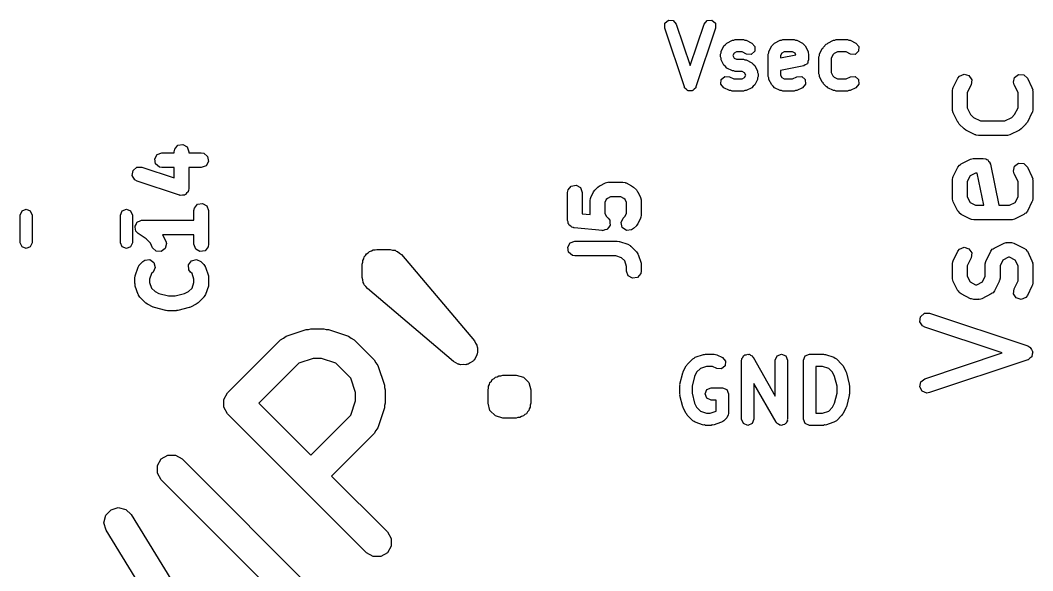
# Model space of a CAD drawing. Extents: x 83.3 to 116.7, y -117 to -83.4.
# Drawn here: x 106.43 to 116.73, y -103.48 to -97.88 of the extents above; entities that cross this region are included whole.
import ezdxf

# ---------------------------------------------------------------- set-up
doc = ezdxf.new("R2010")
doc.units = 0
doc.layers.add('BLACK', color=7, linetype='CONTINUOUS')

msp = doc.modelspace()

# ---------------------------------------------------------------- linework, layer by layer
at = {"layer": 'BLACK', "linetype": 'CONTINUOUS'}
for p, q in [((112.984, -97.9562), (112.987, -97.9085)), ((112.987, -97.9085), (113.023, -97.8771)), ((113.023, -97.8771), (113.071, -97.8805)), ((113.071, -97.8805), (113.102, -97.9167)), ((113.102, -97.9167), (113.243, -98.3388)), ((113.243, -98.3388), (113.384, -97.9167)), ((113.384, -97.9167), (113.415, -97.8805)), ((113.415, -97.8805), (113.463, -97.8771)), ((113.463, -97.8771), (113.499, -97.9085)), ((113.499, -97.9085), (113.502, -97.9562)), ((113.184, -98.5562), (112.984, -97.9562)), ((113.502, -97.9562), (113.302, -98.5562)), ((113.587, -98.137), (113.602, -98.1241)), ((113.602, -98.1241), (113.615, -98.1091)), ((113.615, -98.1091), (113.672, -98.0805)), ((113.672, -98.0805), (113.687, -98.0795)), ((113.687, -98.0795), (113.7, -98.0739)), ((113.7, -98.0739), (113.786, -98.0739)), ((113.786, -98.0739), (113.799, -98.0795)), ((113.799, -98.0795), (113.814, -98.0805)), ((113.814, -98.0805), (113.871, -98.1091)), ((113.871, -98.1091), (113.902, -98.1452)), ((114.073, -98.137), (114.088, -98.1241)), ((114.088, -98.1241), (114.101, -98.1091)), ((114.101, -98.1091), (114.158, -98.0805)), ((114.158, -98.0805), (114.172, -98.0795)), ((114.172, -98.0795), (114.186, -98.0739)), ((114.186, -98.0739), (114.3, -98.0739)), ((114.3, -98.0739), (114.313, -98.0795)), ((114.313, -98.0795), (114.328, -98.0805)), ((114.328, -98.0805), (114.385, -98.1091)), ((114.385, -98.1091), (114.398, -98.1241)), ((114.398, -98.1241), (114.413, -98.137)), ((114.599, -98.1494), (114.627, -98.1208)), ((114.627, -98.1208), (114.637, -98.1169)), ((114.637, -98.1169), (114.643, -98.1091)), ((114.643, -98.1091), (114.701, -98.0805)), ((114.701, -98.0805), (114.715, -98.0795)), ((114.715, -98.0795), (114.729, -98.0739)), ((114.729, -98.0739), (114.843, -98.0739)), ((114.843, -98.0739), (114.856, -98.0795)), ((114.856, -98.0795), (114.871, -98.0805)), ((114.871, -98.0805), (114.928, -98.1091)), ((114.928, -98.1091), (114.959, -98.1452)), ((113.552, -98.2221), (113.557, -98.2087)), ((113.552, -98.2507), (113.552, -98.2221)), ((113.557, -98.2087), (113.558, -98.1942)), ((113.558, -98.1942), (113.587, -98.137)), ((113.689, -98.2116), (113.677, -98.2364)), ((113.715, -98.1989), (113.689, -98.2116)), ((113.771, -98.1989), (113.715, -98.1989)), ((113.815, -98.2209), (113.771, -98.1989)), ((113.863, -98.2243), (113.815, -98.2209)), ((113.899, -98.193), (113.863, -98.2243)), ((113.902, -98.1452), (113.899, -98.193)), ((114.037, -98.2221), (114.043, -98.2087)), ((114.037, -98.4507), (114.037, -98.2221)), ((114.043, -98.2087), (114.044, -98.1942)), ((114.044, -98.1942), (114.073, -98.137)), ((114.175, -98.2116), (114.162, -98.2369)), ((114.162, -98.2602), (114.319, -98.2289)), ((114.2, -98.1989), (114.175, -98.2116)), ((114.285, -98.1989), (114.2, -98.1989)), ((114.311, -98.2116), (114.285, -98.1989)), ((114.319, -98.2289), (114.311, -98.2116)), ((114.413, -98.137), (114.442, -98.1942)), ((114.442, -98.1942), (114.443, -98.2087)), ((114.443, -98.2087), (114.448, -98.2221)), ((114.448, -98.2221), (114.448, -98.2793)), ((114.557, -98.2373), (114.558, -98.2228)), ((114.558, -98.2228), (114.587, -98.1656)), ((114.587, -98.1656), (114.595, -98.1589)), ((114.595, -98.1589), (114.599, -98.1494)), ((114.694, -98.2306), (114.677, -98.2655)), ((114.708, -98.2164), (114.694, -98.2306)), ((114.743, -98.1989), (114.708, -98.2164)), ((114.828, -98.1989), (114.743, -98.1989)), ((114.872, -98.2209), (114.828, -98.1989)), ((114.92, -98.2243), (114.872, -98.2209)), ((114.956, -98.193), (114.92, -98.2243)), ((114.959, -98.1452), (114.956, -98.193)), ((113.557, -98.2642), (113.552, -98.2507)), ((113.558, -98.2787), (113.557, -98.2642)), ((113.587, -98.3358), (113.558, -98.2787)), ((113.602, -98.3488), (113.587, -98.3358)), ((113.677, -98.2364), (113.689, -98.2613)), ((113.689, -98.2613), (113.715, -98.2739)), ((113.715, -98.2739), (113.786, -98.2739)), ((113.786, -98.2739), (113.799, -98.2795)), ((113.799, -98.2795), (113.814, -98.2805)), ((113.814, -98.2805), (113.871, -98.3091)), ((113.871, -98.3091), (113.884, -98.3241)), ((113.884, -98.3241), (113.899, -98.337)), ((114.162, -98.2369), (114.162, -98.2602)), ((114.413, -98.3304), (114.398, -98.3406)), ((114.43, -98.3235), (114.413, -98.3304)), ((114.432, -98.3175), (114.43, -98.3235)), ((114.438, -98.314), (114.432, -98.3175)), ((114.441, -98.2961), (114.438, -98.314)), ((114.448, -98.2793), (114.441, -98.2961)), ((114.552, -98.2507), (114.557, -98.2373)), ((114.552, -98.4221), (114.552, -98.2507)), ((114.677, -98.2655), (114.677, -98.4074)), ((113.615, -98.3638), (113.602, -98.3488)), ((113.672, -98.3923), (113.615, -98.3638)), ((113.687, -98.3934), (113.672, -98.3923)), ((113.7, -98.3989), (113.687, -98.3934)), ((113.771, -98.3989), (113.7, -98.3989)), ((113.796, -98.4116), (113.771, -98.3989)), ((113.809, -98.4364), (113.796, -98.4116)), ((113.796, -98.4613), (113.809, -98.4364)), ((113.899, -98.337), (113.927, -98.3942)), ((113.927, -98.3942), (113.928, -98.4087)), ((113.928, -98.4087), (113.934, -98.4221)), ((113.934, -98.4221), (113.934, -98.4507)), ((114.398, -98.3406), (114.162, -98.3877)), ((114.162, -98.3877), (114.162, -98.436)), ((114.162, -98.436), (114.175, -98.4613)), ((114.557, -98.4356), (114.552, -98.4221)), ((114.558, -98.4501), (114.557, -98.4356)), ((114.677, -98.4074), (114.694, -98.4423)), ((115.982, -98.4455), (116.029, -98.4251)), ((116.029, -98.4251), (116.078, -98.4398)), ((116.542, -98.4587), (116.583, -98.4281)), ((116.583, -98.4281), (116.635, -98.4312)), ((116.635, -98.4312), (116.672, -98.4665)), ((113.555, -98.5276), (113.558, -98.4799)), ((113.586, -98.5638), (113.555, -98.5276)), ((113.558, -98.4799), (113.595, -98.4486)), ((113.595, -98.4486), (113.642, -98.452)), ((113.642, -98.452), (113.686, -98.4739)), ((113.686, -98.4739), (113.771, -98.4739)), ((113.771, -98.4739), (113.796, -98.4613)), ((113.899, -98.5358), (113.884, -98.5488)), ((113.927, -98.4787), (113.899, -98.5358)), ((113.928, -98.4642), (113.927, -98.4787)), ((113.934, -98.4507), (113.928, -98.4642)), ((114.043, -98.4642), (114.037, -98.4507)), ((114.044, -98.4787), (114.043, -98.4642)), ((114.073, -98.5358), (114.044, -98.4787)), ((114.088, -98.5488), (114.073, -98.5358)), ((114.175, -98.4613), (114.2, -98.4739)), ((114.2, -98.4739), (114.285, -98.4739)), ((114.285, -98.4739), (114.329, -98.452)), ((114.329, -98.452), (114.377, -98.4486)), ((114.377, -98.4486), (114.413, -98.4799)), ((114.416, -98.5276), (114.385, -98.5638)), ((114.413, -98.4799), (114.416, -98.5276)), ((114.587, -98.5072), (114.558, -98.4501)), ((114.595, -98.514), (114.587, -98.5072)), ((114.599, -98.5235), (114.595, -98.514)), ((114.627, -98.552), (114.599, -98.5235)), ((114.694, -98.4423), (114.708, -98.4565)), ((114.708, -98.4565), (114.743, -98.4739)), ((114.743, -98.4739), (114.828, -98.4739)), ((114.828, -98.4739), (114.872, -98.452)), ((114.872, -98.452), (114.92, -98.4486)), ((114.92, -98.4486), (114.956, -98.4799)), ((114.959, -98.5276), (114.928, -98.5638)), ((114.956, -98.4799), (114.959, -98.5276)), ((115.919, -98.5617), (115.966, -98.4665)), ((115.966, -98.4665), (115.982, -98.4455)), ((116.1, -98.5335), (116.061, -98.6129)), ((116.078, -98.4398), (116.106, -98.4826)), ((116.106, -98.4826), (116.1, -98.5335)), ((116.53, -98.5086), (116.542, -98.4587)), ((116.538, -98.5335), (116.53, -98.5086)), ((116.577, -98.6129), (116.538, -98.5335)), ((116.672, -98.4665), (116.719, -98.5617)), ((113.187, -98.5597), (113.184, -98.5562)), ((113.187, -98.5644), (113.187, -98.5597)), ((113.202, -98.5774), (113.187, -98.5644)), ((113.215, -98.5923), (113.202, -98.5774)), ((113.22, -98.5927), (113.215, -98.5923)), ((113.223, -98.5957), (113.22, -98.5927)), ((113.243, -98.5943), (113.223, -98.5957)), ((113.263, -98.5957), (113.243, -98.5943)), ((113.266, -98.5927), (113.263, -98.5957)), ((113.271, -98.5923), (113.266, -98.5927)), ((113.284, -98.5774), (113.271, -98.5923)), ((113.299, -98.5644), (113.284, -98.5774)), ((113.302, -98.5562), (113.299, -98.5597)), ((113.299, -98.5597), (113.299, -98.5644)), ((113.643, -98.5923), (113.586, -98.5638)), ((113.658, -98.5934), (113.643, -98.5923)), ((113.671, -98.5989), (113.658, -98.5934)), ((113.786, -98.5989), (113.671, -98.5989)), ((113.799, -98.5934), (113.786, -98.5989)), ((113.814, -98.5923), (113.799, -98.5934)), ((113.871, -98.5638), (113.814, -98.5923)), ((113.884, -98.5488), (113.871, -98.5638)), ((114.101, -98.5638), (114.088, -98.5488)), ((114.158, -98.5923), (114.101, -98.5638)), ((114.172, -98.5934), (114.158, -98.5923)), ((114.186, -98.5989), (114.172, -98.5934)), ((114.3, -98.5989), (114.186, -98.5989)), ((114.313, -98.5934), (114.3, -98.5989)), ((114.328, -98.5923), (114.313, -98.5934)), ((114.385, -98.5638), (114.328, -98.5923)), ((114.637, -98.556), (114.627, -98.552)), ((114.643, -98.5638), (114.637, -98.556)), ((114.701, -98.5923), (114.643, -98.5638)), ((114.715, -98.5934), (114.701, -98.5923)), ((114.729, -98.5989), (114.715, -98.5934)), ((114.843, -98.5989), (114.729, -98.5989)), ((114.856, -98.5934), (114.843, -98.5989)), ((114.871, -98.5923), (114.856, -98.5934)), ((114.928, -98.5638), (114.871, -98.5923)), ((115.911, -98.5952), (115.915, -98.5696)), ((115.911, -98.7857), (115.911, -98.5952)), ((115.915, -98.5696), (115.918, -98.5662)), ((115.918, -98.5662), (115.919, -98.5617)), ((116.061, -98.6129), (116.061, -98.768)), ((116.577, -98.768), (116.577, -98.6129)), ((116.719, -98.5617), (116.727, -98.5867)), ((116.727, -98.5867), (116.726, -98.591)), ((116.726, -98.591), (116.727, -98.5952)), ((116.727, -98.5952), (116.727, -98.7857)), ((115.912, -98.7899), (115.911, -98.7857)), ((115.911, -98.7943), (115.912, -98.7899)), ((115.919, -98.8193), (115.911, -98.7943)), ((115.966, -98.9145), (115.919, -98.8193)), ((116.061, -98.768), (116.095, -98.8365)), ((116.095, -98.8365), (116.125, -98.8669)), ((116.513, -98.8669), (116.543, -98.8365)), ((116.543, -98.8365), (116.577, -98.768)), ((116.719, -98.8193), (116.672, -98.9145)), ((116.72, -98.8148), (116.719, -98.8193)), ((116.723, -98.8114), (116.72, -98.8148)), ((116.727, -98.7857), (116.723, -98.8114)), ((115.967, -98.9156), (115.966, -98.9145)), ((115.98, -98.934), (115.967, -98.9156)), ((116.028, -98.9816), (115.98, -98.934)), ((116.125, -98.8669), (116.194, -98.9012)), ((116.194, -98.9012), (116.444, -98.9012)), ((116.444, -98.9012), (116.513, -98.8669)), ((116.658, -98.934), (116.61, -98.9816)), ((116.672, -98.9145), (116.658, -98.9325)), ((116.658, -98.9325), (116.658, -98.934)), ((116.029, -98.9823), (116.028, -98.9816)), ((116.047, -98.9957), (116.029, -98.9823)), ((116.143, -99.0433), (116.047, -98.9957)), ((116.147, -99.0438), (116.143, -99.0433)), ((116.151, -99.0467), (116.147, -99.0438)), ((116.176, -99.0512), (116.151, -99.0467)), ((116.462, -99.0512), (116.176, -99.0512)), ((116.466, -99.0497), (116.462, -99.0512)), ((116.47, -99.0507), (116.466, -99.0497)), ((116.495, -99.0433), (116.47, -99.0507)), ((116.591, -98.9957), (116.495, -99.0433)), ((116.592, -98.9945), (116.591, -98.9957)), ((116.61, -98.9816), (116.592, -98.9945)), ((108.001, -99.1886), (108.034, -99.1493)), ((108.034, -99.1493), (108.084, -99.1404)), ((108.084, -99.1404), (108.129, -99.1661)), ((107.798, -99.287), (107.823, -99.2425)), ((107.823, -99.2425), (107.871, -99.225)), ((107.871, -99.225), (107.996, -99.225)), ((107.996, -99.2143), (108.001, -99.1886)), ((107.996, -99.225), (107.996, -99.2143)), ((108.129, -99.1661), (108.146, -99.2143)), ((108.146, -99.2143), (108.146, -99.225)), ((108.146, -99.225), (108.271, -99.225)), ((108.271, -99.225), (108.297, -99.2295)), ((108.297, -99.2295), (108.336, -99.2625)), ((108.336, -99.2625), (108.345, -99.313)), ((107.806, -99.3375), (107.798, -99.287)), ((107.846, -99.3705), (107.806, -99.3375)), ((108.32, -99.3575), (108.271, -99.375)), ((108.345, -99.313), (108.32, -99.3575)), ((115.966, -99.3712), (115.982, -99.3503)), ((115.982, -99.3503), (115.992, -99.3458)), ((115.992, -99.3458), (116, -99.3377)), ((116, -99.3377), (116.095, -99.2901)), ((116.095, -99.2901), (116.12, -99.2826)), ((116.12, -99.2826), (116.124, -99.2837)), ((116.124, -99.2837), (116.129, -99.2821)), ((116.129, -99.2821), (116.224, -99.2821)), ((116.224, -99.2821), (116.249, -99.2867)), ((116.249, -99.2867), (116.259, -99.2946)), ((116.259, -99.2946), (116.271, -99.2986)), ((116.271, -99.2986), (116.278, -99.3106)), ((116.278, -99.3106), (116.289, -99.3196)), ((116.289, -99.3196), (116.291, -99.3318)), ((116.291, -99.3318), (116.297, -99.3424)), ((116.297, -99.3424), (116.381, -99.7583)), ((116.53, -99.4133), (116.542, -99.3634)), ((116.542, -99.3634), (116.583, -99.3329)), ((116.583, -99.3329), (116.635, -99.3359)), ((116.635, -99.3359), (116.672, -99.3712)), ((107.569, -99.4579), (107.577, -99.4071)), ((107.596, -99.5016), (107.569, -99.4579)), ((107.577, -99.4071), (107.615, -99.3731)), ((107.615, -99.3731), (107.667, -99.3717)), ((107.667, -99.3717), (107.996, -99.4817)), ((107.871, -99.375), (107.846, -99.3705)), ((107.996, -99.375), (107.871, -99.375)), ((107.996, -99.4817), (107.996, -99.375)), ((108.271, -99.375), (108.146, -99.375)), ((108.146, -99.375), (108.146, -99.5857)), ((115.918, -99.4709), (115.919, -99.4665)), ((115.919, -99.4665), (115.966, -99.3712)), ((116.089, -99.4607), (116.061, -99.5177)), ((116.146, -99.4321), (116.089, -99.4607)), ((116.162, -99.4321), (116.146, -99.4321)), ((116.228, -99.7583), (116.162, -99.4321)), ((116.538, -99.4383), (116.53, -99.4133)), ((116.577, -99.5177), (116.538, -99.4383)), ((116.672, -99.3712), (116.719, -99.4665)), ((116.719, -99.4665), (116.727, -99.4914)), ((107.619, -99.514), (107.596, -99.5016)), ((108.048, -99.6569), (107.619, -99.514)), ((112.001, -99.6029), (112.034, -99.5636)), ((112.034, -99.5636), (112.084, -99.5547)), ((112.084, -99.5547), (112.129, -99.5804)), ((112.304, -99.5755), (112.322, -99.5627)), ((112.322, -99.5627), (112.324, -99.5615)), ((112.324, -99.5615), (112.381, -99.5329)), ((112.381, -99.5329), (112.406, -99.5255)), ((112.406, -99.5255), (112.41, -99.5265)), ((112.41, -99.5265), (112.414, -99.525)), ((112.414, -99.525), (112.557, -99.525)), ((112.557, -99.525), (112.583, -99.5295)), ((112.583, -99.5295), (112.586, -99.5324)), ((112.586, -99.5324), (112.591, -99.5329)), ((112.591, -99.5329), (112.648, -99.5615)), ((112.648, -99.5615), (112.666, -99.5748)), ((115.911, -99.5), (115.915, -99.4743)), ((115.911, -99.6905), (115.911, -99.5)), ((115.915, -99.4743), (115.918, -99.4709)), ((116.061, -99.5177), (116.061, -99.6728)), ((116.577, -99.6728), (116.577, -99.5177)), ((116.727, -99.4914), (116.726, -99.4958)), ((116.726, -99.4958), (116.727, -99.5)), ((116.727, -99.5), (116.727, -99.6905)), ((108.053, -99.6567), (108.048, -99.6569)), ((108.058, -99.6596), (108.053, -99.6567)), ((108.079, -99.656), (108.058, -99.6596)), ((108.099, -99.6555), (108.079, -99.656)), ((108.103, -99.6517), (108.099, -99.6555)), ((108.109, -99.6507), (108.103, -99.6517)), ((108.122, -99.635), (108.109, -99.6507)), ((108.137, -99.6214), (108.122, -99.635)), ((108.138, -99.6158), (108.137, -99.6214)), ((108.142, -99.6114), (108.138, -99.6158)), ((108.146, -99.5857), (108.142, -99.6114)), ((111.996, -99.6286), (112.001, -99.6029)), ((111.996, -99.9143), (111.996, -99.6286)), ((112.129, -99.5804), (112.146, -99.6286)), ((112.146, -99.6286), (112.146, -99.8464)), ((112.233, -99.6807), (112.261, -99.6236)), ((112.261, -99.6236), (112.275, -99.6056)), ((112.275, -99.6056), (112.276, -99.6041)), ((112.276, -99.6041), (112.304, -99.5755)), ((112.666, -99.5748), (112.667, -99.5755)), ((112.667, -99.5755), (112.696, -99.6041)), ((112.696, -99.6041), (112.709, -99.6225)), ((112.709, -99.6225), (112.71, -99.6236)), ((112.71, -99.6236), (112.739, -99.6807)), ((116.061, -99.6728), (116.089, -99.7298)), ((116.549, -99.7298), (116.577, -99.6728)), ((108.201, -99.7886), (108.234, -99.7493)), ((108.234, -99.7493), (108.284, -99.7404)), ((108.284, -99.7404), (108.329, -99.7661)), ((108.329, -99.7661), (108.346, -99.8143)), ((112.225, -99.7143), (112.23, -99.6886)), ((112.225, -99.8543), (112.225, -99.7143)), ((112.23, -99.6886), (112.232, -99.6852)), ((112.232, -99.6852), (112.233, -99.6807)), ((112.39, -99.7016), (112.375, -99.732)), ((112.375, -99.732), (112.375, -99.8394)), ((112.402, -99.6902), (112.39, -99.7016)), ((112.432, -99.675), (112.402, -99.6902)), ((112.539, -99.675), (112.432, -99.675)), ((112.57, -99.6902), (112.539, -99.675)), ((112.581, -99.7016), (112.57, -99.6902)), ((112.596, -99.732), (112.581, -99.7016)), ((112.596, -99.8394), (112.596, -99.732)), ((112.739, -99.6807), (112.746, -99.7057)), ((112.746, -99.7057), (112.745, -99.7101)), ((112.745, -99.7101), (112.746, -99.7143)), ((112.746, -99.7143), (112.746, -99.8571)), ((115.912, -99.6947), (115.911, -99.6905)), ((115.911, -99.699), (115.912, -99.6947)), ((115.919, -99.724), (115.911, -99.699)), ((115.966, -99.8193), (115.919, -99.724)), ((116.089, -99.7298), (116.146, -99.7583)), ((116.146, -99.7583), (116.228, -99.7583)), ((116.381, -99.7583), (116.492, -99.7583)), ((116.492, -99.7583), (116.549, -99.7298)), ((116.719, -99.724), (116.672, -99.8193)), ((116.72, -99.7196), (116.719, -99.724)), ((116.723, -99.7161), (116.72, -99.7196)), ((116.727, -99.6905), (116.723, -99.7161)), ((106.43, -99.8594), (106.448, -99.817)), ((106.43, -100.141), (106.43, -99.8594)), ((106.448, -99.817), (106.49, -99.7994)), ((106.49, -99.7994), (106.532, -99.817)), ((106.532, -99.817), (106.55, -99.8594)), ((106.55, -99.8594), (106.55, -100.141)), ((107.45, -99.8594), (107.468, -99.817)), ((107.45, -100.141), (107.45, -99.8594)), ((107.468, -99.817), (107.51, -99.7994)), ((107.51, -99.7994), (107.552, -99.817)), ((107.552, -99.817), (107.57, -99.8594)), ((107.57, -99.8594), (107.57, -100.141)), ((108.196, -99.8143), (108.201, -99.7886)), ((108.196, -99.9107), (108.196, -99.8143)), ((108.346, -99.8143), (108.346, -100.157)), ((112.146, -99.8464), (112.225, -99.8543)), ((112.375, -99.8394), (112.39, -99.8699)), ((112.39, -99.8699), (112.41, -99.8898)), ((112.561, -99.8898), (112.581, -99.8699)), ((112.581, -99.8699), (112.596, -99.8394)), ((112.746, -99.8571), (112.742, -99.8828)), ((115.974, -99.827), (115.966, -99.8193)), ((115.979, -99.8373), (115.974, -99.827)), ((116, -99.8528), (115.979, -99.8373)), ((116.095, -99.9004), (116, -99.8528)), ((116.638, -99.8528), (116.543, -99.9004)), ((116.646, -99.8446), (116.638, -99.8528)), ((116.656, -99.8402), (116.646, -99.8446)), ((116.672, -99.8193), (116.656, -99.8402)), ((107.597, -99.9809), (107.598, -99.9769)), ((107.603, -100.002), (107.597, -99.9809)), ((107.598, -99.9727), (107.608, -99.9538)), ((107.598, -99.9769), (107.598, -99.9727)), ((107.608, -99.9538), (107.617, -99.9339)), ((107.617, -99.9339), (107.621, -99.932)), ((107.621, -99.932), (107.623, -99.9283)), ((107.623, -99.9283), (107.644, -99.9208)), ((107.644, -99.9208), (107.663, -99.9112)), ((107.663, -99.9112), (107.667, -99.9122)), ((107.667, -99.9122), (107.671, -99.9107)), ((107.671, -99.9107), (108.196, -99.9107)), ((112.002, -99.9293), (111.996, -99.9143)), ((112.003, -99.9451), (112.002, -99.9293)), ((112.01, -99.9526), (112.003, -99.9451)), ((112.014, -99.9625), (112.01, -99.9526)), ((112.028, -99.9705), (112.014, -99.9625)), ((112.039, -99.9819), (112.028, -99.9705)), ((112.056, -99.9866), (112.039, -99.9819)), ((112.415, -99.9836), (112.4, -100.004)), ((112.41, -99.8898), (112.425, -99.9112)), ((112.429, -99.9632), (112.415, -99.9836)), ((112.425, -99.9112), (112.425, -99.9117)), ((112.425, -99.9117), (112.426, -99.912)), ((112.426, -99.912), (112.427, -99.9371)), ((112.427, -99.9371), (112.43, -99.9623)), ((112.43, -99.9623), (112.429, -99.9627)), ((112.429, -99.9627), (112.429, -99.9632)), ((112.54, -99.9363), (112.561, -99.8898)), ((112.553, -99.9859), (112.54, -99.9363)), ((112.696, -99.9673), (112.667, -99.9959)), ((112.697, -99.9658), (112.696, -99.9673)), ((112.71, -99.9478), (112.697, -99.9658)), ((112.739, -99.8907), (112.71, -99.9478)), ((112.742, -99.8828), (112.739, -99.8862)), ((112.739, -99.8862), (112.739, -99.8907)), ((116.099, -99.9009), (116.095, -99.9004)), ((116.103, -99.9038), (116.099, -99.9009)), ((116.129, -99.9083), (116.103, -99.9038)), ((116.51, -99.9083), (116.129, -99.9083)), ((116.514, -99.9068), (116.51, -99.9083)), ((116.518, -99.9078), (116.514, -99.9068)), ((116.543, -99.9004), (116.518, -99.9078)), ((107.606, -100.023), (107.603, -100.002)), ((107.61, -100.026), (107.606, -100.023)), ((107.611, -100.03), (107.61, -100.026)), ((107.63, -100.048), (107.611, -100.03)), ((107.709, -100.101), (107.63, -100.048)), ((108.196, -100.061), (107.877, -100.061)), ((107.877, -100.061), (107.88, -100.065)), ((107.88, -100.065), (107.881, -100.066)), ((107.881, -100.066), (107.91, -100.124)), ((108.196, -100.157), (108.196, -100.061)), ((112.058, -99.9881), (112.056, -99.9866)), ((112.06, -99.9878), (112.058, -99.9881)), ((112.064, -99.9889), (112.06, -99.9878)), ((112.35, -100.017), (112.064, -99.9889)), ((112.351, -100.018), (112.35, -100.017)), ((112.35, -100.017), (112.35, -100.017)), ((112.375, -100.011), (112.351, -100.018)), ((112.399, -100.005), (112.375, -100.011)), ((112.4, -100.004), (112.399, -100.005)), ((112.4, -100.004), (112.4, -100.004)), ((112.595, -100.015), (112.553, -99.9859)), ((112.646, -100.011), (112.595, -100.015)), ((112.667, -99.9959), (112.646, -100.011)), ((106.448, -100.183), (106.43, -100.141)), ((106.49, -100.201), (106.448, -100.183)), ((106.532, -100.183), (106.49, -100.201)), ((106.55, -100.141), (106.532, -100.183)), ((107.468, -100.183), (107.45, -100.141)), ((107.51, -100.201), (107.468, -100.183)), ((107.552, -100.183), (107.51, -100.201)), ((107.57, -100.141), (107.552, -100.183)), ((107.753, -100.144), (107.709, -100.101)), ((107.776, -100.191), (107.753, -100.144)), ((107.917, -100.149), (107.905, -100.198)), ((107.91, -100.124), (107.917, -100.149)), ((108.214, -100.205), (108.196, -100.157)), ((108.342, -100.183), (108.309, -100.222)), ((108.346, -100.157), (108.342, -100.183)), ((111.998, -100.187), (112.023, -100.143)), ((112.006, -100.237), (111.998, -100.187)), ((112.023, -100.143), (112.071, -100.125)), ((112.071, -100.125), (112.5, -100.125)), ((112.5, -100.125), (112.522, -100.129)), ((112.522, -100.129), (112.524, -100.129)), ((112.524, -100.129), (112.609, -100.157)), ((112.609, -100.157), (112.632, -100.17)), ((112.632, -100.17), (112.635, -100.174)), ((112.635, -100.174), (112.639, -100.176)), ((112.639, -100.176), (112.696, -100.233)), ((115.982, -100.207), (116.029, -100.187)), ((116.029, -100.187), (116.078, -100.202)), ((116.333, -100.195), (116.428, -100.147)), ((116.428, -100.147), (116.453, -100.14)), ((116.453, -100.14), (116.458, -100.141)), ((116.458, -100.141), (116.462, -100.139)), ((116.462, -100.139), (116.51, -100.139)), ((116.51, -100.139), (116.535, -100.144)), ((116.535, -100.144), (116.539, -100.147)), ((116.539, -100.147), (116.543, -100.147)), ((116.543, -100.147), (116.638, -100.195)), ((107.813, -100.226), (107.776, -100.191)), ((107.864, -100.229), (107.813, -100.226)), ((107.905, -100.198), (107.864, -100.229)), ((108.258, -100.231), (108.214, -100.205)), ((108.309, -100.222), (108.258, -100.231)), ((109.923, -100.303), (109.928, -100.284)), ((109.928, -100.284), (109.942, -100.27)), ((109.942, -100.27), (109.952, -100.253)), ((109.952, -100.253), (109.969, -100.243)), ((109.969, -100.243), (109.983, -100.229)), ((109.983, -100.229), (110.002, -100.224)), ((110.002, -100.224), (110.019, -100.214)), ((110.019, -100.214), (110.039, -100.214)), ((110.039, -100.214), (110.058, -100.209)), ((110.058, -100.209), (110.192, -100.209)), ((110.192, -100.209), (110.217, -100.216)), ((110.217, -100.216), (110.243, -100.218)), ((110.243, -100.218), (110.254, -100.226)), ((110.254, -100.226), (110.267, -100.229)), ((110.267, -100.229), (110.286, -100.248)), ((110.286, -100.248), (110.307, -100.262)), ((110.307, -100.262), (111.048, -101.138)), ((112.046, -100.27), (112.006, -100.237)), ((112.071, -100.275), (112.046, -100.27)), ((112.488, -100.275), (112.071, -100.275)), ((112.545, -100.294), (112.488, -100.275)), ((112.696, -100.233), (112.711, -100.254)), ((112.711, -100.254), (112.711, -100.258)), ((112.711, -100.258), (112.714, -100.262)), ((112.714, -100.262), (112.743, -100.348)), ((115.919, -100.324), (115.966, -100.228)), ((115.966, -100.228), (115.982, -100.207)), ((116.078, -100.202), (116.106, -100.244)), ((116.106, -100.244), (116.1, -100.295)), ((116.252, -100.324), (116.3, -100.228)), ((116.3, -100.228), (116.315, -100.207)), ((116.315, -100.207), (116.325, -100.203)), ((116.325, -100.203), (116.333, -100.195)), ((116.48, -100.289), (116.423, -100.318)), ((116.492, -100.289), (116.48, -100.289)), ((116.549, -100.318), (116.492, -100.289)), ((116.638, -100.195), (116.659, -100.21)), ((116.659, -100.21), (116.664, -100.221)), ((116.664, -100.221), (116.672, -100.228)), ((116.672, -100.228), (116.719, -100.324)), ((107.6, -100.476), (107.629, -100.391)), ((107.629, -100.391), (107.641, -100.368)), ((107.641, -100.368), (107.645, -100.365)), ((107.645, -100.365), (107.647, -100.361)), ((107.647, -100.361), (107.676, -100.333)), ((107.676, -100.333), (107.697, -100.318)), ((107.697, -100.318), (107.748, -100.313)), ((107.748, -100.313), (107.79, -100.343)), ((107.803, -100.392), (107.782, -100.439)), ((107.79, -100.343), (107.803, -100.392)), ((108.142, -100.366), (108.171, -100.324)), ((108.146, -100.417), (108.142, -100.366)), ((108.171, -100.324), (108.221, -100.311)), ((108.221, -100.311), (108.267, -100.333)), ((108.267, -100.333), (108.296, -100.361)), ((108.296, -100.361), (108.311, -100.383)), ((108.311, -100.383), (108.311, -100.387)), ((108.311, -100.387), (108.314, -100.391)), ((108.314, -100.391), (108.343, -100.476)), ((109.908, -100.359), (109.913, -100.34)), ((109.908, -100.494), (109.908, -100.359)), ((109.913, -100.32), (109.923, -100.303)), ((109.913, -100.34), (109.913, -100.32)), ((112.577, -100.326), (112.545, -100.294)), ((112.596, -100.384), (112.577, -100.326)), ((112.596, -100.429), (112.596, -100.384)), ((112.743, -100.348), (112.746, -100.37)), ((112.746, -100.37), (112.746, -100.371)), ((112.746, -100.371), (112.746, -100.429)), ((115.911, -100.357), (115.915, -100.331)), ((115.911, -100.5), (115.911, -100.357)), ((115.915, -100.331), (115.918, -100.328)), ((115.918, -100.328), (115.919, -100.324)), ((116.1, -100.295), (116.061, -100.375)), ((116.061, -100.375), (116.061, -100.482)), ((116.244, -100.357), (116.249, -100.331)), ((116.244, -100.482), (116.244, -100.357)), ((116.249, -100.331), (116.251, -100.328)), ((116.251, -100.328), (116.252, -100.324)), ((116.423, -100.318), (116.394, -100.375)), ((116.394, -100.375), (116.394, -100.5)), ((116.577, -100.375), (116.549, -100.318)), ((116.577, -100.53), (116.577, -100.375)), ((116.719, -100.324), (116.727, -100.349)), ((116.727, -100.349), (116.726, -100.353)), ((116.726, -100.353), (116.727, -100.357)), ((116.727, -100.357), (116.727, -100.548)), ((107.596, -100.5), (107.6, -100.478)), ((107.6, -100.478), (107.6, -100.476)), ((107.766, -100.455), (107.746, -100.512)), ((107.782, -100.439), (107.766, -100.455)), ((108.161, -100.439), (108.146, -100.417)), ((108.177, -100.455), (108.161, -100.439)), ((108.196, -100.512), (108.177, -100.455)), ((108.343, -100.476), (108.346, -100.498)), ((108.346, -100.498), (108.346, -100.5)), ((109.914, -100.519), (109.908, -100.494)), ((112.614, -100.477), (112.596, -100.429)), ((112.658, -100.502), (112.614, -100.477)), ((112.709, -100.494), (112.658, -100.502)), ((112.742, -100.454), (112.709, -100.494)), ((112.746, -100.429), (112.742, -100.454)), ((116.061, -100.482), (116.089, -100.539)), ((116.216, -100.539), (116.244, -100.482)), ((107.596, -100.557), (107.596, -100.5)), ((107.597, -100.559), (107.596, -100.557)), ((107.6, -100.581), (107.597, -100.559)), ((107.629, -100.667), (107.6, -100.581)), ((107.746, -100.512), (107.746, -100.545)), ((107.746, -100.545), (107.766, -100.602)), ((108.177, -100.602), (108.196, -100.545)), ((108.196, -100.545), (108.196, -100.512)), ((108.343, -100.581), (108.314, -100.667)), ((108.346, -100.557), (108.343, -100.579)), ((108.343, -100.579), (108.343, -100.581)), ((108.346, -100.5), (108.346, -100.557)), ((109.917, -100.545), (109.914, -100.519)), ((109.924, -100.556), (109.917, -100.545)), ((109.928, -100.569), (109.924, -100.556)), ((109.946, -100.587), (109.928, -100.569)), ((109.961, -100.608), (109.946, -100.587)), ((115.912, -100.504), (115.911, -100.5)), ((115.911, -100.509), (115.912, -100.504)), ((115.919, -100.534), (115.911, -100.509)), ((115.966, -100.629), (115.919, -100.534)), ((116.089, -100.539), (116.146, -100.568)), ((116.146, -100.568), (116.158, -100.568)), ((116.158, -100.568), (116.216, -100.539)), ((116.386, -100.534), (116.339, -100.629)), ((116.387, -100.529), (116.386, -100.534)), ((116.39, -100.526), (116.387, -100.529)), ((116.394, -100.5), (116.39, -100.526)), ((116.538, -100.609), (116.577, -100.53)), ((116.719, -100.581), (116.672, -100.676)), ((116.72, -100.577), (116.719, -100.581)), ((116.723, -100.573), (116.72, -100.577)), ((116.727, -100.548), (116.723, -100.573)), ((107.632, -100.67), (107.629, -100.667)), ((107.632, -100.675), (107.632, -100.67)), ((107.647, -100.696), (107.632, -100.675)), ((107.704, -100.753), (107.647, -100.696)), ((107.766, -100.602), (107.802, -100.638)), ((107.802, -100.638), (107.84, -100.658)), ((107.84, -100.658), (107.938, -100.682)), ((107.938, -100.682), (108.005, -100.682)), ((108.005, -100.682), (108.102, -100.658)), ((108.102, -100.658), (108.141, -100.638)), ((108.141, -100.638), (108.177, -100.602)), ((108.296, -100.696), (108.239, -100.753)), ((108.298, -100.692), (108.296, -100.696)), ((108.302, -100.689), (108.298, -100.692)), ((108.314, -100.667), (108.302, -100.689)), ((110.836, -101.349), (109.961, -100.608)), ((115.974, -100.636), (115.966, -100.629)), ((115.979, -100.647), (115.974, -100.636)), ((116, -100.662), (115.979, -100.647)), ((116.095, -100.71), (116, -100.662)), ((116.305, -100.662), (116.21, -100.71)), ((116.313, -100.654), (116.305, -100.662)), ((116.323, -100.65), (116.313, -100.654)), ((116.339, -100.629), (116.323, -100.65)), ((116.532, -100.66), (116.538, -100.609)), ((116.56, -100.703), (116.532, -100.66)), ((116.609, -100.718), (116.56, -100.703)), ((116.656, -100.697), (116.609, -100.718)), ((116.672, -100.676), (116.656, -100.697)), ((107.706, -100.754), (107.704, -100.753)), ((107.724, -100.767), (107.706, -100.754)), ((107.781, -100.796), (107.724, -100.767)), ((107.784, -100.796), (107.781, -100.796)), ((107.796, -100.801), (107.784, -100.796)), ((107.91, -100.83), (107.796, -100.801)), ((108.147, -100.801), (108.032, -100.83)), ((108.15, -100.799), (108.147, -100.801)), ((108.162, -100.796), (108.15, -100.799)), ((108.219, -100.767), (108.162, -100.796)), ((108.22, -100.766), (108.219, -100.767)), ((108.239, -100.753), (108.22, -100.766)), ((116.099, -100.71), (116.095, -100.71)), ((116.103, -100.713), (116.099, -100.71)), ((116.129, -100.718), (116.103, -100.713)), ((116.176, -100.718), (116.129, -100.718)), ((116.18, -100.716), (116.176, -100.718)), ((116.185, -100.717), (116.18, -100.716)), ((116.21, -100.71), (116.185, -100.717)), ((107.914, -100.83), (107.91, -100.83)), ((107.929, -100.832), (107.914, -100.83)), ((108.014, -100.832), (107.929, -100.832)), ((108.018, -100.831), (108.014, -100.832)), ((108.032, -100.83), (108.018, -100.831)), ((115.579, -100.944), (115.586, -100.893)), ((115.586, -100.893), (115.625, -100.859)), ((115.625, -100.859), (115.676, -100.857)), ((115.676, -100.857), (116.676, -101.191)), ((115.606, -100.987), (115.579, -100.944)), ((115.629, -101), (115.606, -100.987)), ((116.415, -101.262), (115.629, -101)), ((109.076, -101.129), (109.106, -101.111)), ((109.106, -101.111), (109.135, -101.092)), ((109.135, -101.092), (109.337, -101.025)), ((109.337, -101.025), (109.361, -101.024)), ((109.361, -101.024), (109.384, -101.017)), ((109.384, -101.017), (109.519, -101.017)), ((109.519, -101.017), (109.542, -101.024)), ((109.542, -101.024), (109.566, -101.025)), ((109.566, -101.025), (109.768, -101.092)), ((109.768, -101.092), (109.797, -101.111)), ((109.797, -101.111), (109.827, -101.129)), ((108.537, -101.667), (109.076, -101.129)), ((109.827, -101.129), (110.029, -101.331)), ((111.048, -101.138), (111.059, -101.162)), ((111.059, -101.162), (111.074, -101.184)), ((111.074, -101.184), (111.075, -101.19)), ((111.075, -101.19), (111.078, -101.196)), ((111.078, -101.196), (111.078, -101.202)), ((111.078, -101.202), (111.081, -101.208)), ((111.081, -101.208), (111.079, -101.235)), ((116.676, -101.191), (116.699, -101.203)), ((116.699, -101.203), (116.7, -101.205)), ((116.7, -101.205), (116.702, -101.206)), ((116.702, -101.206), (116.713, -101.227)), ((109.409, -101.317), (109.263, -101.366)), ((109.495, -101.317), (109.409, -101.317)), ((109.64, -101.366), (109.495, -101.317)), ((111.059, -101.307), (111.048, -101.332)), ((111.074, -101.285), (111.059, -101.307)), ((111.075, -101.279), (111.074, -101.285)), ((111.078, -101.274), (111.075, -101.279)), ((111.081, -101.261), (111.078, -101.267)), ((111.078, -101.267), (111.078, -101.274)), ((111.079, -101.235), (111.081, -101.261)), ((113.213, -101.378), (113.27, -101.321)), ((113.27, -101.321), (113.284, -101.315)), ((113.284, -101.315), (113.295, -101.306)), ((113.295, -101.306), (113.38, -101.277)), ((113.38, -101.277), (113.39, -101.278)), ((113.39, -101.278), (113.4, -101.274)), ((113.4, -101.274), (113.486, -101.274)), ((113.486, -101.274), (113.499, -101.279)), ((113.499, -101.279), (113.514, -101.281)), ((113.514, -101.281), (113.571, -101.309)), ((113.571, -101.309), (113.602, -101.345)), ((113.768, -101.32), (113.778, -101.307)), ((113.769, -101.328), (113.768, -101.32)), ((113.778, -101.307), (113.784, -101.292)), ((113.784, -101.292), (113.792, -101.289)), ((113.792, -101.289), (113.798, -101.282)), ((113.798, -101.282), (113.814, -101.28)), ((113.814, -101.28), (113.829, -101.274)), ((113.829, -101.274), (113.837, -101.277)), ((113.837, -101.277), (113.845, -101.276)), ((113.845, -101.276), (113.858, -101.286)), ((113.858, -101.286), (113.873, -101.292)), ((113.873, -101.292), (113.876, -101.3)), ((113.876, -101.3), (113.883, -101.305)), ((113.883, -101.305), (114.109, -101.701)), ((114.109, -101.336), (114.127, -101.292)), ((114.127, -101.292), (114.171, -101.274)), ((114.171, -101.274), (114.216, -101.292)), ((114.216, -101.292), (114.234, -101.336)), ((114.395, -101.336), (114.413, -101.292)), ((114.413, -101.292), (114.457, -101.274)), ((114.457, -101.274), (114.6, -101.274)), ((114.6, -101.274), (114.61, -101.278)), ((114.61, -101.278), (114.62, -101.277)), ((114.62, -101.277), (114.705, -101.306)), ((114.705, -101.306), (114.716, -101.315)), ((114.716, -101.315), (114.73, -101.321)), ((114.73, -101.321), (114.787, -101.378)), ((115.629, -101.524), (116.415, -101.262)), ((116.698, -101.316), (116.68, -101.332)), ((116.716, -101.301), (116.698, -101.316)), ((116.713, -101.227), (116.726, -101.247)), ((116.717, -101.299), (116.716, -101.301)), ((116.718, -101.298), (116.717, -101.299)), ((116.722, -101.274), (116.718, -101.298)), ((116.727, -101.251), (116.722, -101.274)), ((116.726, -101.247), (116.726, -101.249)), ((116.726, -101.249), (116.727, -101.251)), ((109.263, -101.366), (108.856, -101.774)), ((109.792, -101.518), (109.64, -101.366)), ((110.029, -101.331), (110.046, -101.361)), ((110.046, -101.361), (110.065, -101.389)), ((110.065, -101.389), (110.133, -101.591)), ((110.86, -101.361), (110.836, -101.349)), ((110.882, -101.376), (110.86, -101.361)), ((110.889, -101.376), (110.882, -101.376)), ((110.894, -101.38), (110.889, -101.376)), ((110.901, -101.38), (110.894, -101.38)), ((110.906, -101.382), (110.901, -101.38)), ((110.933, -101.38), (110.906, -101.382)), ((110.96, -101.382), (110.933, -101.38)), ((110.966, -101.38), (110.96, -101.382)), ((110.972, -101.38), (110.966, -101.38)), ((110.977, -101.376), (110.972, -101.38)), ((110.984, -101.376), (110.977, -101.376)), ((111.006, -101.361), (110.984, -101.376)), ((111.03, -101.349), (111.006, -101.361)), ((111.034, -101.344), (111.03, -101.349)), ((111.039, -101.341), (111.034, -101.344)), ((111.042, -101.335), (111.039, -101.341)), ((111.048, -101.332), (111.042, -101.335)), ((113.173, -101.451), (113.201, -101.394)), ((113.201, -101.394), (113.209, -101.387)), ((113.209, -101.387), (113.213, -101.378)), ((113.348, -101.42), (113.309, -101.459)), ((113.41, -101.399), (113.348, -101.42)), ((113.471, -101.399), (113.41, -101.399)), ((113.515, -101.421), (113.471, -101.399)), ((113.563, -101.424), (113.515, -101.421)), ((113.599, -101.393), (113.563, -101.424)), ((113.602, -101.345), (113.599, -101.393)), ((113.766, -101.336), (113.769, -101.328)), ((113.766, -101.936), (113.766, -101.336)), ((114.109, -101.701), (114.109, -101.336)), ((114.234, -101.336), (114.234, -101.936)), ((114.395, -101.936), (114.395, -101.336)), ((114.52, -101.399), (114.52, -101.874)), ((114.59, -101.399), (114.52, -101.399)), ((114.652, -101.42), (114.59, -101.399)), ((114.691, -101.459), (114.652, -101.42)), ((114.787, -101.378), (114.791, -101.387)), ((114.791, -101.387), (114.799, -101.394)), ((114.799, -101.394), (114.827, -101.451)), ((116.676, -101.333), (115.676, -101.666)), ((116.678, -101.332), (116.676, -101.333)), ((116.68, -101.332), (116.678, -101.332)), ((109.84, -101.663), (109.792, -101.518)), ((111.231, -101.533), (111.248, -101.523)), ((111.248, -101.523), (111.262, -101.509)), ((111.262, -101.509), (111.281, -101.504)), ((111.281, -101.504), (111.298, -101.494)), ((111.298, -101.494), (111.318, -101.494)), ((111.318, -101.494), (111.337, -101.489)), ((111.337, -101.489), (111.472, -101.489)), ((111.472, -101.489), (111.547, -101.509)), ((111.547, -101.509), (111.602, -101.564)), ((113.139, -101.578), (113.168, -101.464)), ((113.168, -101.464), (113.172, -101.458)), ((113.172, -101.458), (113.173, -101.451)), ((113.288, -101.501), (113.262, -101.601)), ((113.309, -101.459), (113.288, -101.501)), ((114.712, -101.501), (114.691, -101.459)), ((114.737, -101.601), (114.712, -101.501)), ((114.827, -101.451), (114.828, -101.458)), ((114.828, -101.458), (114.832, -101.464)), ((114.832, -101.464), (114.861, -101.578)), ((115.588, -101.556), (115.629, -101.524)), ((110.133, -101.591), (110.134, -101.615)), ((110.134, -101.615), (110.14, -101.639)), ((111.187, -101.639), (111.192, -101.62)), ((111.192, -101.6), (111.202, -101.583)), ((111.192, -101.62), (111.192, -101.6)), ((111.202, -101.583), (111.207, -101.564)), ((111.207, -101.564), (111.221, -101.55)), ((111.221, -101.55), (111.231, -101.533)), ((111.602, -101.564), (111.622, -101.639)), ((113.137, -101.594), (113.141, -101.586)), ((113.137, -101.679), (113.137, -101.594)), ((113.141, -101.586), (113.139, -101.578)), ((113.262, -101.601), (113.262, -101.672)), ((113.413, -101.635), (113.457, -101.617)), ((113.457, -101.617), (113.571, -101.617)), ((113.571, -101.617), (113.616, -101.635)), ((114.117, -101.967), (113.891, -101.572)), ((113.891, -101.572), (113.891, -101.936)), ((114.737, -101.672), (114.737, -101.601)), ((114.861, -101.578), (114.859, -101.586)), ((114.859, -101.586), (114.862, -101.594)), ((114.862, -101.594), (114.862, -101.679)), ((115.578, -101.606), (115.588, -101.556)), ((115.603, -101.651), (115.578, -101.606)), ((108.499, -101.735), (108.537, -101.667)), ((109.84, -101.749), (109.84, -101.663)), ((110.14, -101.639), (110.14, -101.774)), ((111.187, -101.774), (111.187, -101.639)), ((111.622, -101.639), (111.622, -101.774)), ((113.141, -101.687), (113.137, -101.679)), ((113.139, -101.694), (113.141, -101.687)), ((113.168, -101.809), (113.139, -101.694)), ((113.262, -101.672), (113.288, -101.772)), ((113.395, -101.679), (113.413, -101.635)), ((113.413, -101.723), (113.395, -101.679)), ((113.457, -101.742), (113.413, -101.723)), ((113.616, -101.635), (113.634, -101.679)), ((113.634, -101.679), (113.634, -101.879)), ((114.712, -101.772), (114.737, -101.672)), ((114.861, -101.694), (114.832, -101.809)), ((114.862, -101.679), (114.859, -101.687)), ((114.859, -101.687), (114.861, -101.694)), ((115.65, -101.67), (115.603, -101.651)), ((115.676, -101.666), (115.65, -101.67)), ((108.499, -101.812), (108.499, -101.735)), ((108.537, -101.88), (108.499, -101.812)), ((108.856, -101.774), (109.384, -102.302)), ((109.792, -101.895), (109.84, -101.749)), ((110.133, -101.821), (110.065, -102.023)), ((110.134, -101.797), (110.133, -101.821)), ((110.14, -101.774), (110.134, -101.797)), ((111.207, -101.849), (111.187, -101.774)), ((111.607, -101.829), (111.602, -101.849)), ((111.617, -101.812), (111.607, -101.829)), ((111.622, -101.774), (111.617, -101.793)), ((111.617, -101.793), (111.617, -101.812)), ((113.172, -101.814), (113.168, -101.809)), ((113.173, -101.822), (113.172, -101.814)), ((113.201, -101.879), (113.173, -101.822)), ((113.288, -101.772), (113.309, -101.814)), ((113.309, -101.814), (113.348, -101.853)), ((113.509, -101.742), (113.457, -101.742)), ((113.509, -101.853), (113.509, -101.742)), ((114.652, -101.853), (114.691, -101.814)), ((114.691, -101.814), (114.712, -101.772)), ((114.827, -101.822), (114.799, -101.879)), ((114.828, -101.814), (114.827, -101.822)), ((114.832, -101.809), (114.828, -101.814)), ((109.952, -103.294), (108.537, -101.88)), ((109.384, -102.302), (109.792, -101.895)), ((111.262, -101.903), (111.207, -101.849)), ((111.337, -101.924), (111.262, -101.903)), ((111.472, -101.924), (111.337, -101.924)), ((111.491, -101.918), (111.472, -101.924)), ((111.511, -101.918), (111.491, -101.918)), ((111.528, -101.909), (111.511, -101.918)), ((111.547, -101.903), (111.528, -101.909)), ((111.561, -101.889), (111.547, -101.903)), ((111.578, -101.88), (111.561, -101.889)), ((111.588, -101.862), (111.578, -101.88)), ((111.602, -101.849), (111.588, -101.862)), ((113.209, -101.885), (113.201, -101.879)), ((113.213, -101.895), (113.209, -101.885)), ((113.27, -101.952), (113.213, -101.895)), ((113.348, -101.853), (113.41, -101.874)), ((113.41, -101.874), (113.447, -101.874)), ((113.447, -101.874), (113.509, -101.853)), ((113.616, -101.923), (113.587, -101.952)), ((113.63, -101.89), (113.616, -101.923)), ((113.634, -101.879), (113.63, -101.89)), ((113.784, -101.981), (113.766, -101.936)), ((113.891, -101.936), (113.873, -101.981)), ((114.234, -101.936), (114.231, -101.944)), ((114.413, -101.981), (114.395, -101.936)), ((114.52, -101.874), (114.59, -101.874)), ((114.59, -101.874), (114.652, -101.853)), ((114.787, -101.895), (114.73, -101.952)), ((114.791, -101.885), (114.787, -101.895)), ((114.799, -101.879), (114.791, -101.885)), ((110.065, -102.023), (110.046, -102.052)), ((113.284, -101.958), (113.27, -101.952)), ((113.295, -101.967), (113.284, -101.958)), ((113.38, -101.996), (113.295, -101.967)), ((113.39, -101.995), (113.38, -101.996)), ((113.4, -101.999), (113.39, -101.995)), ((113.457, -101.999), (113.4, -101.999)), ((113.467, -101.995), (113.457, -101.999)), ((113.477, -101.996), (113.467, -101.995)), ((113.563, -101.967), (113.477, -101.996)), ((113.574, -101.958), (113.563, -101.967)), ((113.587, -101.952), (113.574, -101.958)), ((113.829, -101.999), (113.784, -101.981)), ((113.873, -101.981), (113.829, -101.999)), ((114.124, -101.973), (114.117, -101.967)), ((114.127, -101.981), (114.124, -101.973)), ((114.142, -101.987), (114.127, -101.981)), ((114.155, -101.997), (114.142, -101.987)), ((114.163, -101.996), (114.155, -101.997)), ((114.171, -101.999), (114.163, -101.996)), ((114.186, -101.993), (114.171, -101.999)), ((114.202, -101.991), (114.186, -101.993)), ((114.208, -101.984), (114.202, -101.991)), ((114.216, -101.981), (114.208, -101.984)), ((114.222, -101.966), (114.216, -101.981)), ((114.232, -101.953), (114.222, -101.966)), ((114.231, -101.944), (114.232, -101.953)), ((114.457, -101.999), (114.413, -101.981)), ((114.6, -101.999), (114.457, -101.999)), ((114.61, -101.995), (114.6, -101.999)), ((114.62, -101.996), (114.61, -101.995)), ((114.705, -101.967), (114.62, -101.996)), ((114.716, -101.958), (114.705, -101.967)), ((114.73, -101.952), (114.716, -101.958)), ((110.029, -102.082), (109.596, -102.514)), ((110.046, -102.052), (110.029, -102.082)), ((107.825, -102.408), (107.864, -102.341)), ((107.864, -102.341), (107.931, -102.302)), ((107.931, -102.302), (108.009, -102.302)), ((108.009, -102.302), (108.076, -102.341)), ((108.076, -102.341), (109.49, -103.755)), ((107.825, -102.486), (107.825, -102.408)), ((107.864, -102.553), (107.825, -102.486)), ((109.278, -103.967), (107.864, -102.553)), ((109.596, -102.514), (110.164, -103.082)), ((107.299, -102.914), (107.353, -102.858)), ((107.353, -102.858), (107.427, -102.836)), ((107.427, -102.836), (107.503, -102.854)), ((107.503, -102.854), (107.559, -102.907)), ((107.281, -102.99), (107.299, -102.914)), ((107.559, -102.907), (108.637, -104.658)), ((107.304, -103.064), (107.281, -102.99)), ((108.069, -104.309), (107.304, -103.064)), ((110.164, -103.082), (110.203, -103.149)), ((110.203, -103.149), (110.203, -103.227)), ((110.203, -103.227), (110.164, -103.294)), ((110.019, -103.333), (109.952, -103.294)), ((110.096, -103.333), (110.019, -103.333)), ((110.164, -103.294), (110.096, -103.333))]:
    msp.add_line(p, q, dxfattribs=at)

doc.saveas('drawing.dxf')
